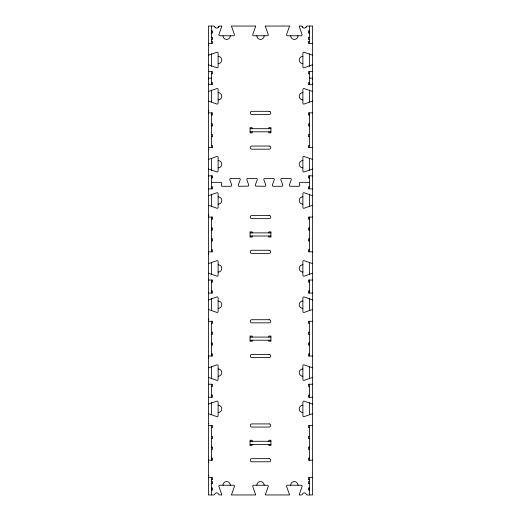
<?xml version="1.0" encoding="UTF-8"?>
<svg xmlns="http://www.w3.org/2000/svg" width="521" height="521" viewBox="0 0 521 521"><rect width="100%" height="100%" fill="white"/><g stroke="black" fill="none" stroke-linecap="round" stroke-linejoin="round"><path stroke-width="0.78" d="M218.345 27.294L218.781 26.467M306.003 27.294L306.439 26.467M211.526 30.915L212.568 30.915L212.568 32.999L211.181 32.999M309.474 30.915L308.432 30.915L308.432 32.999L309.819 32.999M211.181 37.336L212.568 37.336L212.568 39.42L211.526 39.42M309.819 37.336L308.432 37.336L308.432 39.42L309.474 39.42M211.526 41.335L212.568 41.335L212.568 43.419L208.4 43.419M309.474 41.335L308.432 41.335L308.432 43.419L312.6 43.419M208.4 45.503L208.921 45.503M208.4 71.638L212.568 71.638L212.568 73.722L211.526 73.722M312.6 71.638L308.432 71.638L308.432 73.722L309.474 73.722M208.4 78.15L211.526 78.15M309.474 78.15L312.6 78.15M208.4 79.55L208.791 79.55M312.209 79.55L312.6 79.55M211.526 82.578L212.568 82.578L212.568 84.662L208.4 84.662M309.474 82.578L308.432 82.578L308.432 84.662L312.6 84.662M208.4 83.321L208.791 83.321M211.135 83.321L211.526 83.321M309.474 83.321L309.865 83.321M312.209 83.321L312.6 83.321M208.4 110.797L208.921 110.797M208.4 112.881L212.568 112.881L212.568 114.965L211.526 114.965M312.6 112.881L308.432 112.881L308.432 114.965L309.474 114.965M211.526 123.822L212.568 123.822L212.568 125.906L211.181 125.906M309.474 123.822L308.432 123.822L308.432 125.906L309.819 125.906M250.08 128.687L270.92 128.687M250.08 131.813L270.92 131.813M211.181 134.594L212.568 134.594L212.568 136.678L211.526 136.678M309.819 134.594L308.432 134.594L308.432 136.678L309.474 136.678M211.526 145.535L212.568 145.535L212.568 147.619L208.4 147.619M309.474 145.535L308.432 145.535L308.432 147.619L312.6 147.619M208.4 149.703L208.921 149.703M208.4 175.838L212.568 175.838L212.568 177.921L211.526 177.921M312.6 175.838L308.432 175.838L308.432 177.921L309.474 177.921M211.526 182.35L220.754 182.35A1.042 1.042 0 0 1 221.731 183.75L221.295 184.935A1.042 1.042 0 0 0 222.291 186.277L230.718 186.277A1.042 1.042 0 0 0 231.715 184.935L229.807 179.765A1.042 1.042 0 0 1 230.803 178.423L239.224 178.423A1.042 1.042 0 0 1 240.227 179.765L238.312 184.935A1.042 1.042 0 0 0 239.308 186.277L248.204 186.166A1.042 1.042 0 0 0 248.732 184.935L246.824 179.765A1.042 1.042 0 0 1 247.82 178.423L256.247 178.423A1.042 1.042 0 0 1 257.244 179.765L255.336 184.935A1.042 1.042 0 0 0 255.863 186.166L264.753 186.277A1.042 1.042 0 0 0 265.756 184.935L263.841 179.765A1.042 1.042 0 0 1 264.844 178.423L273.264 178.423A1.042 1.042 0 0 1 274.261 179.765L272.353 184.935A1.042 1.042 0 0 0 273.349 186.277L281.776 186.277A1.042 1.042 0 0 0 282.773 184.935L280.865 179.765A1.042 1.042 0 0 1 281.861 178.423L290.282 178.423A1.042 1.042 0 0 1 291.285 179.765L289.37 184.935A1.042 1.042 0 0 0 290.373 186.277L298.793 186.277A1.042 1.042 0 0 0 299.79 184.935L299.354 183.75A1.042 1.042 0 0 1 300.33 182.35L309.474 182.35M211.526 186.779L212.568 186.779L212.568 188.863L208.4 188.863M309.474 186.779L308.432 186.779L308.432 188.863L312.6 188.863M208.4 214.997L208.921 214.997M208.4 217.081L212.568 217.081L212.568 219.165L211.526 219.165M312.6 217.081L308.432 217.081L308.432 219.165L309.474 219.165M211.526 228.022L212.568 228.022L212.568 230.106L211.181 230.106M309.474 228.022L308.432 228.022L308.432 230.106L309.819 230.106M250.08 232.887L270.92 232.887M250.08 236.013L270.92 236.013M211.181 238.794L212.568 238.794L212.568 240.878L211.526 240.878M309.819 238.794L308.432 238.794L308.432 240.878L309.474 240.878M211.526 249.735L212.568 249.735L212.568 251.819L208.4 251.819M309.474 249.735L308.432 249.735L308.432 251.819L312.6 251.819M208.4 253.903L208.921 253.903M208.4 280.038L212.568 280.038L212.568 282.121L211.526 282.121M312.6 280.038L308.432 280.038L308.432 282.121L309.474 282.121M211.526 290.978L212.568 290.978L212.568 293.062L208.4 293.062M309.474 290.978L308.432 290.978L308.432 293.062L312.6 293.062M208.4 319.197L208.921 319.197M208.4 321.281L212.568 321.281L212.568 323.365L211.526 323.365M312.6 321.281L308.432 321.281L308.432 323.365L309.474 323.365M211.526 332.222L212.568 332.222L212.568 334.306L211.181 334.306M309.474 332.222L308.432 332.222L308.432 334.306L309.819 334.306M250.08 337.087L270.92 337.087M250.08 340.213L270.92 340.213M211.181 342.994L212.568 342.994L212.568 345.078L211.526 345.078M309.819 342.994L308.432 342.994L308.432 345.078L309.474 345.078M211.526 353.935L212.568 353.935L212.568 356.019L208.4 356.019M309.474 353.935L308.432 353.935L308.432 356.019L312.6 356.019M208.4 358.103L208.921 358.103M208.4 384.238L212.568 384.238L212.568 386.322L211.526 386.322M312.6 384.238L308.432 384.238L308.432 386.322L309.474 386.322M211.526 395.178L212.568 395.178L212.568 397.262L208.4 397.262M309.474 395.178L308.432 395.178L308.432 397.262L312.6 397.262M208.4 423.397L208.921 423.397M208.4 425.481L212.568 425.481L212.568 427.565L211.526 427.565M312.6 425.481L308.432 425.481L308.432 427.565L309.474 427.565M211.526 436.422L212.568 436.422L212.568 438.506L211.181 438.506M309.474 436.422L308.432 436.422L308.432 438.506L309.819 438.506M250.08 441.287L270.92 441.287M250.08 444.413L270.92 444.413M211.181 447.194L212.568 447.194L212.568 449.278L211.526 449.278M309.819 447.194L308.432 447.194L308.432 449.278L309.474 449.278M211.526 458.135L212.568 458.135L212.568 460.219L208.4 460.219M309.474 458.135L308.432 458.135L308.432 460.219L312.6 460.219M208.4 462.303L208.921 462.303M208.4 475.497L208.921 475.497M208.4 477.581L212.568 477.581L212.568 479.665L211.526 479.665M312.6 477.581L308.432 477.581L308.432 479.665L309.474 479.665M211.526 481.58L212.568 481.58L212.568 483.664L211.181 483.664M309.474 481.58L308.432 481.58L308.432 483.664L309.819 483.664M211.181 488.001L212.568 488.001L212.568 490.085L211.526 490.085M309.819 488.001L308.432 488.001L308.432 490.085L309.474 490.085M302.219 26.467L302.655 27.294M214.561 26.467L214.997 27.294M309.474 26.05L309.474 43.419M309.474 53.689L309.474 66.382M309.474 71.638L309.474 84.662M309.474 89.951L309.474 101.979M309.474 112.881L309.474 147.619M309.474 158.521L309.474 170.549M309.474 175.838L309.474 188.863M309.474 194.151L309.474 206.179M309.474 217.081L309.474 251.819M309.474 262.721L309.474 274.749M309.474 280.038L309.474 293.062M309.474 298.351L309.474 310.379M309.474 321.281L309.474 356.019M309.474 366.921L309.474 378.949M309.474 384.238L309.474 397.262M309.474 402.551L309.474 414.579M309.474 425.481L309.474 460.219M309.474 477.581L309.474 494.95M268.836 128.687L268.836 127.645L270.92 127.645L270.92 132.855L268.836 132.855L268.836 131.813M268.836 232.887L268.836 231.845L270.92 231.845L270.92 237.055L268.836 237.055L268.836 236.013M268.836 337.087L268.836 336.045L270.92 336.045L270.92 341.255L268.836 341.255L268.836 340.213M268.836 441.287L268.836 440.245L270.92 440.245L270.92 445.455L268.836 445.455L268.836 444.413M252.164 128.687L252.164 127.645L250.08 127.645L250.08 132.855L252.164 132.855L252.164 131.813M252.164 232.887L252.164 231.845L250.08 231.845L250.08 237.055L252.164 237.055L252.164 236.013M252.164 337.087L252.164 336.045L250.08 336.045L250.08 341.255L252.164 341.255L252.164 340.213M252.164 441.287L252.164 440.245L250.08 440.245L250.08 445.455L252.164 445.455L252.164 444.413M211.526 26.05L211.526 43.419M211.526 53.689L211.526 66.382M211.526 71.638L211.526 84.662M211.526 89.951L211.526 101.979M211.526 112.881L211.526 147.619M211.526 158.521L211.526 170.549M211.526 175.838L211.526 188.863M211.526 194.151L211.526 206.179M211.526 217.081L211.526 251.819M211.526 262.721L211.526 274.749M211.526 280.038L211.526 293.062M211.526 298.351L211.526 310.379M211.526 321.281L211.526 356.019M211.526 366.921L211.526 378.949M211.526 384.238L211.526 397.262M211.526 402.551L211.526 414.579M211.526 425.481L211.526 460.219M211.526 477.581L211.526 494.95M208.4 273.245A1.042 1.042 0 0 1 208.7 273.291L217.081 276.228A1.042 1.042 0 0 0 218.123 275.186L218.123 261.64A1.042 1.042 0 0 0 217.081 260.598L208.7 263.528A1.042 1.042 0 0 1 208.4 263.574M312.6 263.574A1.042 1.042 0 0 1 312.3 263.528L303.919 260.598A1.042 1.042 0 0 0 302.877 261.64L302.877 275.186A1.042 1.042 0 0 0 303.919 276.228L312.3 273.291A1.042 1.042 0 0 1 312.6 273.245M302.877 272.06A3.647 3.647 0 0 1 299.23 268.413A3.647 3.647 0 0 1 302.877 264.766M218.123 264.766A3.647 3.647 0 0 1 221.77 268.413A3.647 3.647 0 0 1 218.123 272.06M312.6 101.126A1.042 1.042 0 0 0 312.3 101.172L303.919 104.102A1.042 1.042 0 0 1 302.877 103.06L302.877 89.514A1.042 1.042 0 0 1 303.919 88.472L312.3 91.409A1.042 1.042 0 0 0 312.6 91.455M302.877 99.934A3.647 3.647 0 0 1 299.23 96.287A3.647 3.647 0 0 1 302.877 92.64M312.6 64.845A1.042 1.042 0 0 0 312.3 64.891L303.919 67.828A1.042 1.042 0 0 1 302.877 66.786L302.877 53.24A1.042 1.042 0 0 1 303.919 52.198L312.3 55.128A1.042 1.042 0 0 0 312.6 55.174M302.877 63.66A3.647 3.647 0 0 1 299.23 60.013A3.647 3.647 0 0 1 302.877 56.366M208.4 55.174A1.042 1.042 0 0 0 208.7 55.128L217.081 52.198A1.042 1.042 0 0 1 218.123 53.24L218.123 66.786A1.042 1.042 0 0 1 217.081 67.828L208.7 64.891A1.042 1.042 0 0 0 208.4 64.845M208.4 91.455A1.042 1.042 0 0 0 208.7 91.409L217.081 88.472A1.042 1.042 0 0 1 218.123 89.514L218.123 103.06A1.042 1.042 0 0 1 217.081 104.102L208.7 101.172A1.042 1.042 0 0 0 208.4 101.126M218.123 56.366A3.647 3.647 0 0 1 221.77 60.013A3.647 3.647 0 0 1 218.123 63.66M218.123 92.64A3.647 3.647 0 0 1 221.77 96.287A3.647 3.647 0 0 1 218.123 99.934M297.992 35.773A3.647 3.647 0 0 1 294.345 39.42A3.647 3.647 0 0 1 290.698 35.773M264.147 35.773A3.647 3.647 0 0 1 260.5 39.42A3.647 3.647 0 0 1 256.853 35.773M230.302 35.773A3.647 3.647 0 0 1 226.655 39.42A3.647 3.647 0 0 1 223.008 35.773M312.6 205.326A1.042 1.042 0 0 0 312.3 205.372L303.919 208.302A1.042 1.042 0 0 1 302.877 207.26L302.877 193.714A1.042 1.042 0 0 1 303.919 192.672L312.3 195.609A1.042 1.042 0 0 0 312.6 195.655M302.877 204.134A3.647 3.647 0 0 1 299.23 200.487A3.647 3.647 0 0 1 302.877 196.84M312.6 169.045A1.042 1.042 0 0 0 312.3 169.091L303.919 172.028A1.042 1.042 0 0 1 302.877 170.986L302.877 157.44A1.042 1.042 0 0 1 303.919 156.398L312.3 159.328A1.042 1.042 0 0 0 312.6 159.374M302.877 167.86A3.647 3.647 0 0 1 299.23 164.213A3.647 3.647 0 0 1 302.877 160.566M208.4 159.374A1.042 1.042 0 0 0 208.7 159.328L217.081 156.398A1.042 1.042 0 0 1 218.123 157.44L218.123 170.986A1.042 1.042 0 0 1 217.081 172.028L208.7 169.091A1.042 1.042 0 0 0 208.4 169.045M208.4 195.655A1.042 1.042 0 0 0 208.7 195.609L217.081 192.672A1.042 1.042 0 0 1 218.123 193.714L218.123 207.26A1.042 1.042 0 0 1 217.081 208.302L208.7 205.372A1.042 1.042 0 0 0 208.4 205.326M218.123 160.566A3.647 3.647 0 0 1 221.77 164.213A3.647 3.647 0 0 1 218.123 167.86M218.123 196.84A3.647 3.647 0 0 1 221.77 200.487A3.647 3.647 0 0 1 218.123 204.134M312.6 299.855A1.042 1.042 0 0 1 312.3 299.809L303.919 296.872A1.042 1.042 0 0 0 302.877 297.914L302.877 311.46A1.042 1.042 0 0 0 303.919 312.502L312.3 309.572A1.042 1.042 0 0 1 312.6 309.526M302.877 308.334A3.647 3.647 0 0 1 299.23 304.687A3.647 3.647 0 0 1 302.877 301.04M208.4 309.526A1.042 1.042 0 0 1 208.7 309.572L217.081 312.502A1.042 1.042 0 0 0 218.123 311.46L218.123 297.914A1.042 1.042 0 0 0 217.081 296.872L208.7 299.809A1.042 1.042 0 0 1 208.4 299.855M218.123 301.04A3.647 3.647 0 0 1 221.77 304.687A3.647 3.647 0 0 1 218.123 308.334M312.6 413.726A1.042 1.042 0 0 0 312.3 413.772L303.919 416.702A1.042 1.042 0 0 1 302.877 415.66L302.877 402.114A1.042 1.042 0 0 1 303.919 401.072L312.3 404.009A1.042 1.042 0 0 0 312.6 404.055M302.877 412.534A3.647 3.647 0 0 1 299.23 408.887A3.647 3.647 0 0 1 302.877 405.24M312.6 377.445A1.042 1.042 0 0 0 312.3 377.491L303.919 380.428A1.042 1.042 0 0 1 302.877 379.386L302.877 365.84A1.042 1.042 0 0 1 303.919 364.798L312.3 367.728A1.042 1.042 0 0 0 312.6 367.774M302.877 376.26A3.647 3.647 0 0 1 299.23 372.613A3.647 3.647 0 0 1 302.877 368.966M208.4 367.774A1.042 1.042 0 0 0 208.7 367.728L217.081 364.798A1.042 1.042 0 0 1 218.123 365.84L218.123 379.386A1.042 1.042 0 0 1 217.081 380.428L208.7 377.491A1.042 1.042 0 0 0 208.4 377.445M208.4 404.055A1.042 1.042 0 0 0 208.7 404.009L217.081 401.072A1.042 1.042 0 0 1 218.123 402.114L218.123 415.66A1.042 1.042 0 0 1 217.081 416.702L208.7 413.772A1.042 1.042 0 0 0 208.4 413.726M218.123 368.966A3.647 3.647 0 0 1 221.77 372.613A3.647 3.647 0 0 1 218.123 376.26M218.123 405.24A3.647 3.647 0 0 1 221.77 408.887A3.647 3.647 0 0 1 218.123 412.534M223.008 485.227A3.647 3.647 0 0 1 226.655 481.58A3.647 3.647 0 0 1 230.302 485.227M256.853 485.227A3.647 3.647 0 0 1 260.5 481.58A3.647 3.647 0 0 1 264.147 485.227M290.698 485.227A3.647 3.647 0 0 1 294.345 481.58A3.647 3.647 0 0 1 297.992 485.227M221.77 26.35L218.84 34.731A1.042 1.042 0 0 0 219.882 35.773L233.428 35.773A1.042 1.042 0 0 0 234.47 34.731L231.532 26.35A1.042 1.042 0 0 1 231.487 26.05L255.661 26.05A1.042 1.042 0 0 1 255.622 26.35L252.685 34.731A1.042 1.042 0 0 0 253.727 35.773L267.273 35.773A1.042 1.042 0 0 0 268.315 34.731L265.378 26.35A1.042 1.042 0 0 1 265.339 26.05L289.513 26.05A1.042 1.042 0 0 1 289.468 26.35L286.53 34.731A1.042 1.042 0 0 0 287.572 35.773L301.118 35.773A1.042 1.042 0 0 0 302.16 34.731L299.23 26.35A1.042 1.042 0 0 1 299.184 26.05L301.379 26.05A1.042 1.042 0 0 1 302.362 26.747A2.084 2.084 0 0 0 306.296 26.747A1.042 1.042 0 0 1 307.279 26.05L312.6 26.05L312.6 494.95L307.279 494.95A1.042 1.042 0 0 1 306.439 494.533L306.003 493.706A2.084 2.084 0 0 0 302.655 493.706L302.219 494.533A1.042 1.042 0 0 1 301.379 494.95L299.184 494.95A1.042 1.042 0 0 1 299.23 494.65L302.16 486.269A1.042 1.042 0 0 0 301.118 485.227L287.572 485.227A1.042 1.042 0 0 0 286.53 486.269L289.468 494.65A1.042 1.042 0 0 1 289.513 494.95L265.339 494.95A1.042 1.042 0 0 1 265.378 494.65L268.315 486.269A1.042 1.042 0 0 0 267.273 485.227L253.727 485.227A1.042 1.042 0 0 0 252.685 486.269L255.622 494.65A1.042 1.042 0 0 1 255.661 494.95L231.487 494.95A1.042 1.042 0 0 1 231.532 494.65L234.47 486.269A1.042 1.042 0 0 0 233.428 485.227L219.882 485.227A1.042 1.042 0 0 0 218.84 486.269L221.77 494.65A1.042 1.042 0 0 1 221.816 494.95L219.621 494.95A1.042 1.042 0 0 1 218.638 494.253A2.084 2.084 0 0 0 214.704 494.253A1.042 1.042 0 0 1 213.721 494.95L208.4 494.95L208.4 26.05L213.721 26.05A1.042 1.042 0 0 1 214.704 26.747A2.084 2.084 0 0 0 218.638 26.747A1.042 1.042 0 0 1 219.621 26.05L221.816 26.05A1.042 1.042 0 0 1 221.77 26.35M269.181 111.318L251.819 111.318A1.563 1.563 0 0 0 250.256 112.881A1.563 1.563 0 0 0 251.819 114.444L269.181 114.444A1.563 1.563 0 0 0 270.744 112.881A1.563 1.563 0 0 0 269.181 111.318M269.181 146.056L251.819 146.056A1.563 1.563 0 0 0 250.256 147.619A1.563 1.563 0 0 0 251.819 149.182L269.181 149.182A1.563 1.563 0 0 0 270.744 147.619A1.563 1.563 0 0 0 269.181 146.056M269.181 215.518L251.819 215.518A1.563 1.563 0 0 0 250.256 217.081A1.563 1.563 0 0 0 251.819 218.644L269.181 218.644A1.563 1.563 0 0 0 270.744 217.081A1.563 1.563 0 0 0 269.181 215.518M269.181 250.256L251.819 250.256A1.563 1.563 0 0 0 250.256 251.819A1.563 1.563 0 0 0 251.819 253.382L269.181 253.382A1.563 1.563 0 0 0 270.744 251.819A1.563 1.563 0 0 0 269.181 250.256M269.181 319.718L251.819 319.718A1.563 1.563 0 0 0 250.256 321.281A1.563 1.563 0 0 0 251.819 322.844L269.181 322.844A1.563 1.563 0 0 0 270.744 321.281A1.563 1.563 0 0 0 269.181 319.718M269.181 354.456L251.819 354.456A1.563 1.563 0 0 0 250.256 356.019A1.563 1.563 0 0 0 251.819 357.582L269.181 357.582A1.563 1.563 0 0 0 270.744 356.019A1.563 1.563 0 0 0 269.181 354.456M269.181 423.918L251.819 423.918A1.563 1.563 0 0 0 250.256 425.481A1.563 1.563 0 0 0 251.819 427.044L269.181 427.044A1.563 1.563 0 0 0 270.744 425.481A1.563 1.563 0 0 0 269.181 423.918M269.181 458.656L251.819 458.656A1.563 1.563 0 0 0 250.256 460.219A1.563 1.563 0 0 0 251.819 461.782L269.181 461.782A1.563 1.563 0 0 0 270.744 460.219A1.563 1.563 0 0 0 269.181 458.656"/></g></svg>
